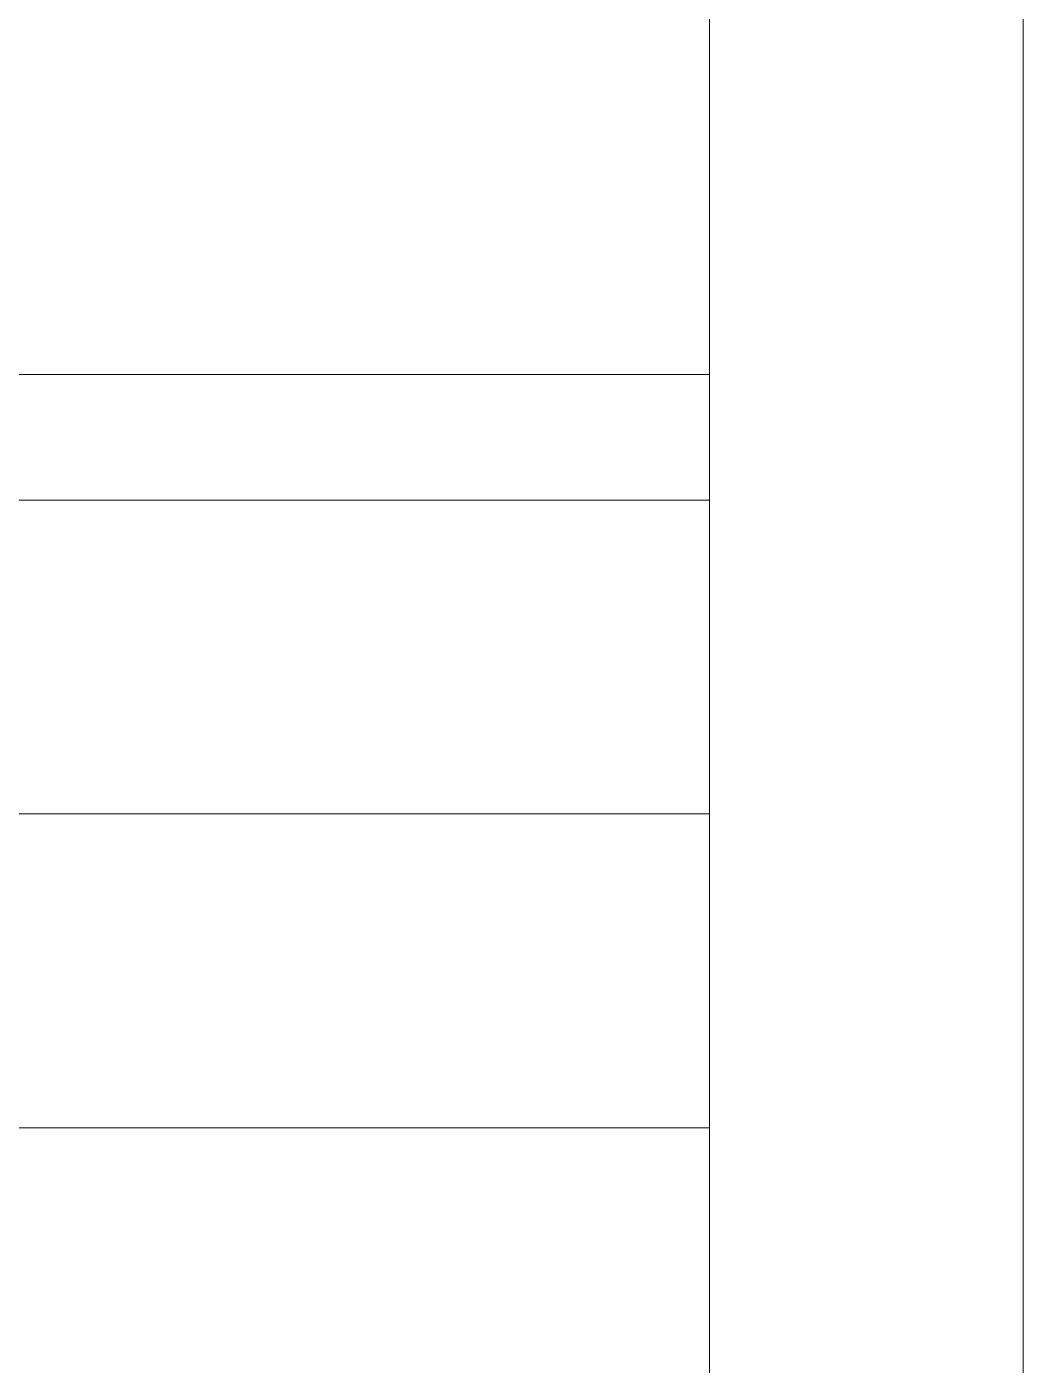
# Model space of a CAD drawing. Header units: centimetres. Extents: x 61 to 574780, y 25 to 618721.
# Drawn here: x 129437 to 140016, y 118165 to 132373 of the extents above; entities that cross this region are included whole.
import ezdxf
from ezdxf.enums import TextEntityAlignment as Align

# ---------------------------------------------------------------- set-up
doc = ezdxf.new("R2010")
doc.units = ezdxf.units.CM
doc.header["$LTSCALE"] = 25.4
doc.layers.add('Etiket', color=7, linetype='Continuous', lineweight=5)
for name, color, linetype in [('Etiket-Line-L', 7, 'Continuous'), ('EtIket-Line-S', 2, 'Continuous'), ('Etiket-Text-List1', 3, 'Continuous'), ('Etiket-Text-List2', 1, 'Continuous')]:
    doc.layers.add(name, color=color, linetype=linetype)
doc.styles.get("Standard").update_dxf_attribs({"font": 'Arial.ttf', "height": 25.4})

# ---------------------------------------------------------------- blocks, each defined once
blk = doc.blocks.new('x5 Out Line')
at = {"lineweight": 15}
blk.add_lwpolyline([(395.797, 9.654), (395.797, 277.058), (9.654, 277.058), (9.654, 9.654)], close=True, dxfattribs=at)
at = {"layer": 'EtIket-Line-S', "lineweight": 9, "ltscale": 0.5}
blk.add_lwpolyline([(0, 0), (405.451, 0), (405.451, 286.712), (0, 286.712)], close=True, dxfattribs=at)
blk = doc.blocks.new('A$C6CDB76E5')
at = {"lineweight": 15}
for p, q in [((-196.16, 157.09), (0, 157.09)), ((0, 0), (0, 157.09)), ((-196.16, 147.28), (0, 147.28)), ((-196.16, 122.76), (0, 122.76)), ((-196.16, 98.24), (0, 98.24))]:
    blk.add_line(p, q, dxfattribs=at)
at = {"layer": 'Etiket-Line-L', "lineweight": 15}
blk.add_line((0, 0), (0, 122.6), dxfattribs=at)
at = {"layer": 'Etiket-Text-List1', "lineweight": 9, "width": 0.7}
for tag, p in [('1:XXXX', (-155.99, 30.99)), ('EN', (-155.99, 23.64)), ('DD/MM/YY', (-131.28, 23.64)), ('1', (-10.35, 19.1)), ('EN', (-155.99, 16.28)), ('DD/MM/YY', (-131.28, 16.28)), ('EN', (-155.85, 8.92)), ('DD/MM/YY', (-131.28, 8.92)), ('EN', (-155.7, 1.57)), ('DD/MM/YY', (-131.28, 1.57))]:
    blk.add_attdef(tag, p, '', height=3.92, dxfattribs=at)
at = {"layer": 'Etiket-Text-List2', "lineweight": 13, "width": 0.7}
for tag, height, p in [('FOR FABRICATION', 4.9, (-94.56, 150.09)), ('CLIENT_NAME', 6.13, (-94.08, 107.67)), ('PROJECT_1', 4.9, (-94.08, 87.49)), ('PROJECT_2', 4.9, (-94.08, 79.17)), ('DRAWING_TITLE1', 6.13, (-94.08, 59.03)), ('DRAWING_TITLE2', 6.13, (-94.08, 49.9)), ('DRAWING_TITLE3', 6.13, (-94.08, 40.1)), ('LDP-X-XXX-AR-01', 6.13, (-62.01, 12.67))]:
    blk.add_attdef(tag, text='', height=height, dxfattribs=at).set_placement(p, align=Align.CENTER)

msp = doc.modelspace()

# ---------------------------------------------------------------- linework, layer by layer
at = {"lineweight": 0}
for p in [(136685, 131889), (136685, 131889), (136685, 131889), (110037, 128681), (110037, 128681), (110037, 128681)]:
    msp.add_line(p, (136685, 128681), dxfattribs=at)

# ---------------------------------------------------------------- block references
at = {"layer": 'Etiket', "lineweight": 0, "xscale": 135.84948260625, "yscale": 135.84948260625, "zscale": 135.84948260625}
msp.add_blockref('A$C6CDB76E5', (136685, 107340), dxfattribs=at)
at = {"layer": 'Etiket-Line-L', "lineweight": 0, "xscale": 345.057685819875, "yscale": 345.057685819875, "zscale": 345.057685819875}
msp.add_blockref('x5 Out Line', (112, 104009), dxfattribs=at)

doc.saveas('drawing.dxf')
